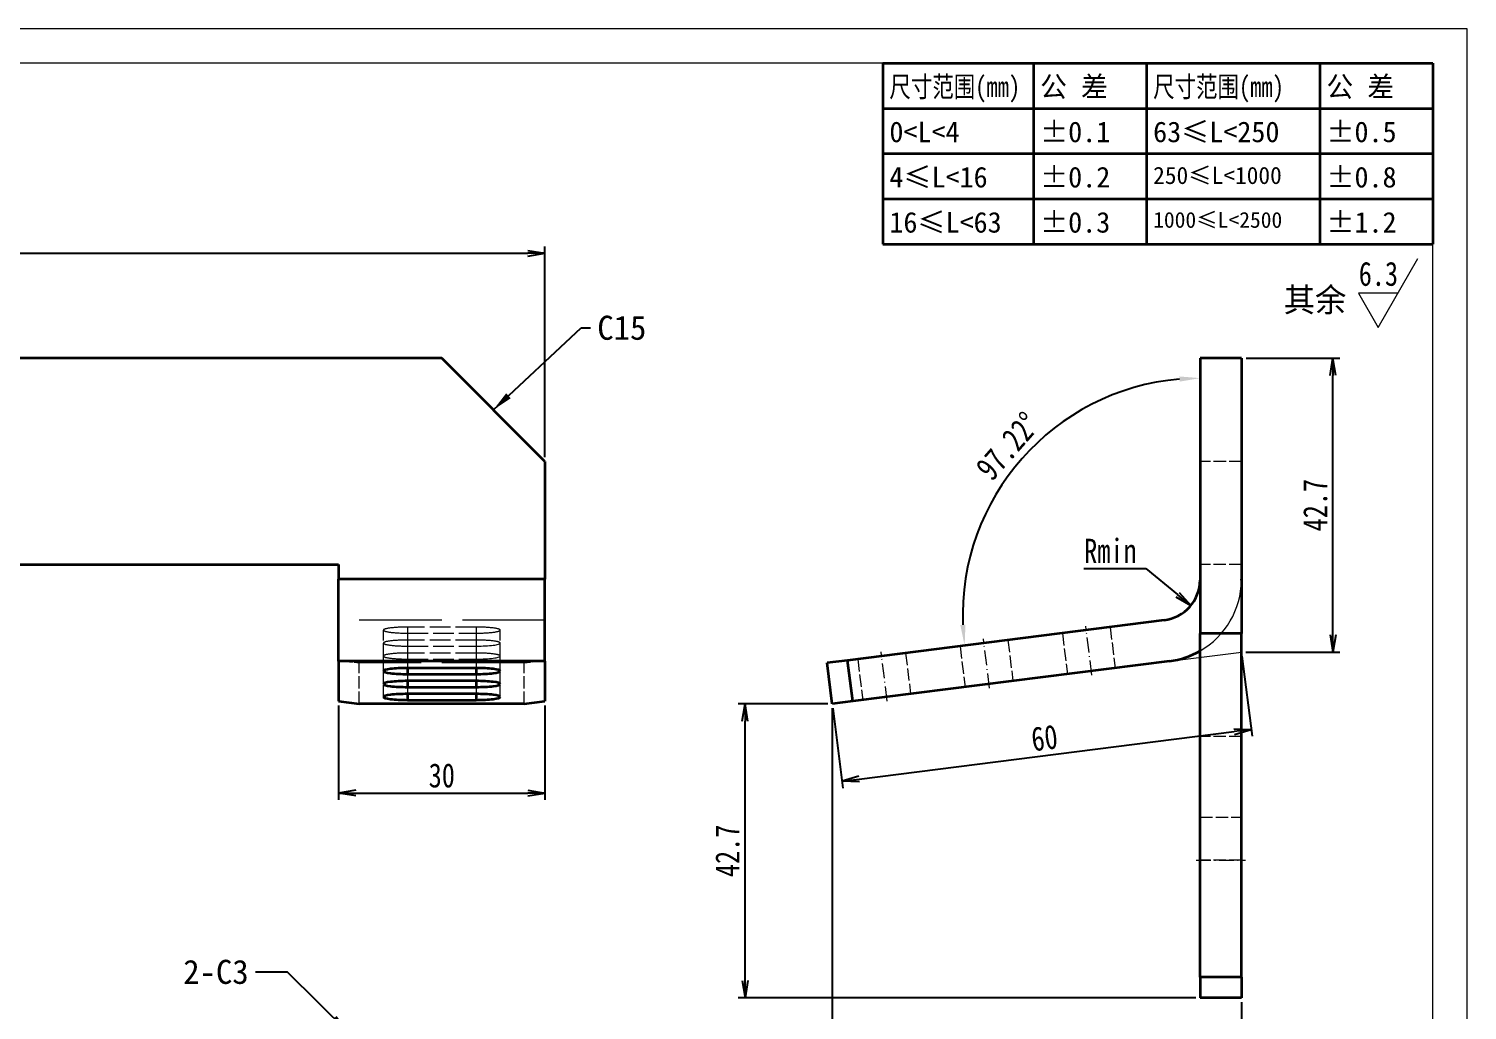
# Model space of a CAD drawing. Header units: millimetres. Extents: x -15766 to 80009, y -9701 to 15159.
# Drawn here: x -10843.8 to -10634.6, y 6899.1 to 7041.8 of the extents above; entities that cross this region are included whole.
import ezdxf
from ezdxf.enums import TextEntityAlignment as Align

# ---------------------------------------------------------------- set-up
doc = ezdxf.new("R2010")
doc.units = ezdxf.units.MM
for name, pattern in [('AM_ISO08W050x2', [9, 6, -0.75, 1.5, -0.75]), ('DASHDOT', [18.5, 12, -3, 0.5, -3]), ('DASHED', [15, 12, -3]), ('HIDDEN-HOKUTO_1', [2, 1, -1])]:
    doc.linetypes.add(name, pattern=pattern)
doc.layers.get('DEFPOINTS').update_dxf_attribs({"lineweight": 18})
for name, color, linetype, lineweight in [('AM_HID', 1, 'HIDDEN-HOKUTO_1', 18), ('AM_VIS', 7, 'Continuous', 18), ('CDRAFT0', 7, 'Continuous', 18), ('CENTER', 2, 'AM_ISO08W050x2', 15), ('DIM', 253, 'Continuous', 20), ('title_frame', 7, 'Continuous', 18), ('word_dim', 9, 'Continuous', 18), ('尺寸线层', 3, 'Continuous', 18), ('粗实线层', 7, 'Continuous', 35), ('粗实线层_1', 7, 'Continuous', 15)]:
    doc.layers.add(name, color=color, linetype=linetype, lineweight=lineweight)
doc.styles.add('DIM', font='', dxfattribs={"width": 0.8})
doc.styles.get('DIM').set_extended_font_data('NSimSun')
doc.dimstyles.new('1-1', dxfattribs={"dimtxt": 3.5, "dimasz": 3, "dimexe": 1, "dimexo": 0, "dimgap": 1, "dimtad": 1, "dimdsep": 46, "dimtxsty": 'DIM', "dimblk": '_CAXARROW', "dimcen": 0, "dimdle": 6, "dimclrd": 256, "dimclre": 256, "dimclrt": 3, "dimazin": 2, "dimtfac": 0.707107, "dimtmove": 0, "dimatfit": 3, "dimfxl": 0, "dimfrac": 2, "dimtolj": 1, "dimarcsym": 0})
doc.dimstyles.new('1-1$0', dxfattribs={"dimtxt": 3.5, "dimasz": 2.5, "dimexe": 1, "dimexo": 0.625, "dimgap": 0.8, "dimtad": 1, "dimdsep": 46, "dimtxsty": 'DIM', "dimblk": 'OPEN', "dimcen": 0, "dimdle": 5, "dimclrd": 256, "dimclre": 256, "dimclrt": 3, "dimazin": 3, "dimtfac": 0.5, "dimtmove": 0, "dimatfit": 3, "dimldrblk": 'OPEN', "dimfxl": 0, "dimtolj": 1, "dimarcsym": 0})
doc.dimstyles.new('1-1$4', dxfattribs={"dimtxt": 3.5, "dimasz": 2.5, "dimexe": 1, "dimexo": 0.625, "dimgap": 0.8, "dimtad": 1, "dimtih": 1, "dimtoh": 1, "dimzin": 12, "dimdsep": 46, "dimtxsty": 'DIM', "dimblk": 'OPEN', "dimcen": 0, "dimdle": 5, "dimclrd": 256, "dimclre": 256, "dimclrt": 3, "dimazin": 3, "dimtfac": 0.5, "dimtmove": 0, "dimatfit": 3, "dimldrblk": 'OPEN', "dimfxl": 0, "dimtolj": 1, "dimarcsym": 0})

# ---------------------------------------------------------------- blocks, each defined once
blk = doc.blocks.new('*X1251')
at = {"layer": 'CDRAFT0'}
for p, q in [((420, 297), (0, 297)), ((420, 0), (420, 297))]:
    blk.add_line(p, q, dxfattribs=at)
at = {"layer": '粗实线层_1'}
for p, q in [((415, 292), (25, 292)), ((415, 5), (415, 292))]:
    blk.add_line(p, q, dxfattribs=at)
blk = doc.blocks.new('自由公差_1')
at = {"layer": '粗实线层'}
for p, q in [((-80, 0), (0, 0)), ((-80, 0), (-80, -26.3)), ((-58.08, 0), (-58.08, -26.3)), ((-41.64, 0), (-41.64, -26.3)), ((-16.44, 0), (-16.44, -26.3)), ((0, 0), (0, -26.3)), ((-80, -6.58), (0, -6.58)), ((-80, -13.15), (0, -13.15)), ((-80, -19.73), (0, -19.73)), ((-80, -26.3), (0, -26.3))]:
    blk.add_line(p, q, dxfattribs=at)
at = {"layer": '尺寸线层', "linetype": 'Continuous', "attachment_point": 1, "line_spacing_factor": 0.9}
for s, insert, char_height, width in [('{\\W0.8;尺寸范围(mm)}', (-79.04, -1.92), 3, 22.6032), ('公 差', (-57.12, -1.92), 3, 22.6032), ('{\\W0.8;尺寸范围(mm)}', (-40.68, -1.92), 3, 22.6032), ('公 差', (-15.48, -1.92), 3, 22.6032), ('%%P0.1', (-57.12, -8.49), 3, 12.7119), ('63≤L<250', (-40.68, -8.49), 3, 22.6032), ('%%P0.5', (-15.48, -8.49), 3, 12.5771), ('0<L<4', (-79.04, -8.49), 3, 22.6032), ('4≤L<16', (-79.04, -15.07), 3, 22.6032), ('%%P0.2', (-57.12, -15.07), 3, 12.4769), ('250≤L<1000', (-40.68, -15.07), 2.5, 22.6032), ('%%P0.8', (-15.48, -15.07), 3, 13.0759), ('16≤L<63', (-79.04, -21.64), 3, 22.6032), ('%%P0.3', (-57.12, -21.64), 3, 12.7119), ('1000≤L<2500', (-40.68, -21.64), 2.3, 22.6032), ('%%P1.2', (-15.48, -21.64), 3, 12.8764)]:
    blk.add_mtext(s, dxfattribs=dict(at, insert=insert, char_height=char_height, width=width))
blk = doc.blocks.new('_OPEN')
at = {"color": 0, "linetype": 'ByBlock', "lineweight": -2}
for p, q in [((-1, 0.166667), (0, 0)), ((-1, -0.166667), (0, 0)), ((0, 0), (-1, 0))]:
    blk.add_line(p, q, dxfattribs=at)
blk = doc.blocks.new('*D1293')
at = {"layer": 'DEFPOINTS', "color": 0, "transparency": 16777216}
for p in [(-10768.74, 7009.15), (-10768.74, 6978.88), (-11008.74, 6953.88)]:
    blk.add_point(p, dxfattribs=at)
at = {"layer": 'word_dim', "linetype": 'Continuous', "lineweight": -2, "transparency": 16777216}
for p, q in [((-11008.74, 6954.5), (-11008.74, 7010.15)), ((-11006.24, 7009.15), (-10771.24, 7009.15)), ((-10768.74, 6979.5), (-10768.74, 7010.15))]:
    blk.add_line(p, q, dxfattribs=at)
at = {"layer": 'word_dim', "lineweight": -2, "transparency": 16777216, "xscale": 2.5, "yscale": 2.5, "zscale": 2.5, "rotation": 180}
blk.add_blockref('_OPEN', (-11008.74, 7009.15), dxfattribs=at)
at = {"layer": 'word_dim', "lineweight": -2, "transparency": 16777216, "xscale": 2.5, "yscale": 2.5, "zscale": 2.5}
blk.add_blockref('_OPEN', (-10768.74, 7009.15), dxfattribs=at)
at = {"layer": 'word_dim', "color": 3, "transparency": 16777216, "insert": (-10888.74, 7011.7), "char_height": 3.5, "attachment_point": 5, "style": 'DIM'}
blk.add_mtext('\\A1;240', dxfattribs=at)
blk = doc.blocks.new('*D1294')
at = {"layer": 'DEFPOINTS', "color": 0, "transparency": 16777216}
for p in [(-10798.74, 6944), (-10768.74, 6944), (-10768.74, 6930.65)]:
    blk.add_point(p, dxfattribs=at)
at = {"layer": 'word_dim', "linetype": 'Continuous', "lineweight": -2, "transparency": 16777216}
for p, q in [((-10798.74, 6943.37), (-10798.74, 6929.65)), ((-10768.74, 6943.37), (-10768.74, 6929.65)), ((-10796.24, 6930.65), (-10771.24, 6930.65))]:
    blk.add_line(p, q, dxfattribs=at)
at = {"layer": 'word_dim', "lineweight": -2, "transparency": 16777216, "xscale": 2.5, "yscale": 2.5, "zscale": 2.5, "rotation": 180}
blk.add_blockref('_OPEN', (-10798.74, 6930.65), dxfattribs=at)
at = {"layer": 'word_dim', "lineweight": -2, "transparency": 16777216, "xscale": 2.5, "yscale": 2.5, "zscale": 2.5}
blk.add_blockref('_OPEN', (-10768.74, 6930.65), dxfattribs=at)
at = {"layer": 'word_dim', "color": 3, "transparency": 16777216, "insert": (-10783.74, 6933.2), "char_height": 3.5, "attachment_point": 5, "style": 'DIM'}
blk.add_mtext('\\A1;30', dxfattribs=at)
blk = doc.blocks.new('_CAXARROW')
blk.add_hatch(color=0).paths.add_polyline_path([(0, 0), (-1, 0.125), (-1, -0.125)], flags=0)
blk = doc.blocks.new('*D1297')
at = {"layer": 'DEFPOINTS', "color": 0, "transparency": 16777216}
for p in [(-10673.44, 6993.88), (-10691.94, 6985.61), (-10678.68, 6955.79), (-10673.44, 6953.88), (-10724.74, 6949.95)]:
    blk.add_point(p, dxfattribs=at)
at = {"layer": 'word_dim', "linetype": 'Continuous', "lineweight": -2, "transparency": 16777216}
blk.add_arc((-10673.44, 6956.45), 34.54, 94.9787, 182.2441, dxfattribs=at)
at = {"layer": 'word_dim', "lineweight": -2, "transparency": 16777216, "xscale": 3, "yscale": 3, "zscale": 3}
for p, rotation in [((-10673.44, 6990.99), 2.489351233361484), ((-10707.7, 6952.11), 274.733431990416)]:
    blk.add_blockref('_CAXARROW', p, dxfattribs=dict(at, rotation=rotation))
at = {"layer": 'word_dim', "color": 3, "transparency": 16777216, "insert": (-10701.41, 6981.1), "char_height": 3.5, "attachment_point": 5, "rotation": 48.6114, "style": 'DIM'}
blk.add_mtext('\\A1;97.22°', dxfattribs=at)
blk = doc.blocks.new('*D1298')
at = {"layer": 'DEFPOINTS', "color": 0, "transparency": 16777216}
for p in [(-10726.96, 6943.62), (-10667.44, 6900.88), (-10726.96, 6887.59)]:
    blk.add_point(p, dxfattribs=at)
at = {"layer": 'word_dim', "linetype": 'Continuous', "lineweight": -2, "transparency": 16777216}
for p, q in [((-10726.96, 6943), (-10726.96, 6886.59)), ((-10667.44, 6900.25), (-10667.44, 6886.59)), ((-10669.94, 6887.59), (-10724.46, 6887.59))]:
    blk.add_line(p, q, dxfattribs=at)
at = {"layer": 'word_dim', "lineweight": -2, "transparency": 16777216, "xscale": 2.5, "yscale": 2.5, "zscale": 2.5, "rotation": 180}
blk.add_blockref('_OPEN', (-10726.96, 6887.59), dxfattribs=at)
at = {"layer": 'word_dim', "lineweight": -2, "transparency": 16777216, "xscale": 2.5, "yscale": 2.5, "zscale": 2.5}
blk.add_blockref('_OPEN', (-10667.44, 6887.59), dxfattribs=at)
at = {"layer": 'word_dim', "color": 3, "transparency": 16777216, "insert": (-10697.2, 6890.14), "char_height": 3.5, "attachment_point": 5, "style": 'DIM'}
blk.add_mtext('\\A1;59.5', dxfattribs=at)
blk = doc.blocks.new('*D1299')
at = {"layer": 'DEFPOINTS', "color": 0, "transparency": 16777216}
for p in [(-10739.63, 6943.62), (-10726.96, 6943.62), (-10673.44, 6900.88)]:
    blk.add_point(p, dxfattribs=at)
at = {"layer": 'word_dim', "linetype": 'Continuous', "lineweight": -2, "transparency": 16777216}
for p, q in [((-10727.58, 6943.62), (-10740.63, 6943.62)), ((-10739.63, 6903.38), (-10739.63, 6941.12)), ((-10674.06, 6900.88), (-10740.63, 6900.88))]:
    blk.add_line(p, q, dxfattribs=at)
at = {"layer": 'word_dim', "lineweight": -2, "transparency": 16777216, "xscale": 2.5, "yscale": 2.5, "zscale": 2.5}
for p, rotation in [((-10739.63, 6943.62), 90), ((-10739.63, 6900.88), 270)]:
    blk.add_blockref('_OPEN', p, dxfattribs=dict(at, rotation=rotation))
at = {"layer": 'word_dim', "color": 3, "transparency": 16777216, "insert": (-10742.18, 6922.25), "char_height": 3.5, "attachment_point": 5, "rotation": 90, "style": 'DIM'}
blk.add_mtext('\\A1;42.7', dxfattribs=at)
blk = doc.blocks.new('*D1300')
at = {"layer": 'DEFPOINTS', "color": 0, "transparency": 16777216}
for p in [(-10679.44, 6961.74), (-10674.81, 6957.92)]:
    blk.add_point(p, dxfattribs=at)
at = {"layer": 'word_dim', "linetype": 'Continuous', "lineweight": -2, "transparency": 16777216}
for p, q in [((-10690.36, 6963.33), (-10681.36, 6963.33)), ((-10681.36, 6963.33), (-10676.74, 6959.51))]:
    blk.add_line(p, q, dxfattribs=at)
at = {"layer": 'word_dim', "lineweight": -2, "transparency": 16777216, "xscale": 2.5, "yscale": 2.5, "zscale": 2.5, "rotation": 320.4800858465006}
blk.add_blockref('_OPEN', (-10674.81, 6957.92), dxfattribs=at)
at = {"layer": 'word_dim', "color": 3, "transparency": 16777216, "insert": (-10686.5, 6965.88), "char_height": 3.5, "attachment_point": 5, "style": 'DIM'}
blk.add_mtext('\\A1;Rmin', dxfattribs=at)
blk = doc.blocks.new('*D1301')
at = {"layer": 'DEFPOINTS', "color": 0, "transparency": 16777216}
for p in [(-10667.44, 6951.16), (-10726.96, 6943.62), (-10666.01, 6939.9)]:
    blk.add_point(p, dxfattribs=at)
at = {"layer": 'word_dim', "linetype": 'Continuous', "lineweight": -2, "transparency": 16777216}
for p, q in [((-10667.36, 6950.54), (-10665.88, 6938.91)), ((-10726.88, 6943), (-10725.41, 6931.37)), ((-10723.05, 6932.68), (-10668.49, 6939.59))]:
    blk.add_line(p, q, dxfattribs=at)
at = {"layer": 'word_dim', "lineweight": -2, "transparency": 16777216, "xscale": 2.5, "yscale": 2.5, "zscale": 2.5}
for p, rotation in [((-10666.01, 6939.9), 7.218419467912497), ((-10725.53, 6932.37), 187.2184194679126)]:
    blk.add_blockref('_OPEN', p, dxfattribs=dict(at, rotation=rotation))
at = {"layer": 'word_dim', "color": 3, "transparency": 16777216, "insert": (-10696.09, 6938.66), "char_height": 3.5, "attachment_point": 5, "rotation": 7.2184, "style": 'DIM'}
blk.add_mtext('\\A1;60', dxfattribs=at)
blk = doc.blocks.new('*D1302')
at = {"layer": 'DEFPOINTS', "color": 0, "transparency": 16777216}
for p in [(-10667.36, 6993.88), (-10654.14, 6993.88), (-10667.44, 6951.16)]:
    blk.add_point(p, dxfattribs=at)
at = {"layer": 'word_dim', "linetype": 'Continuous', "lineweight": -2, "transparency": 16777216}
for p, q in [((-10666.73, 6993.88), (-10653.14, 6993.88)), ((-10654.14, 6953.66), (-10654.14, 6991.38)), ((-10666.81, 6951.16), (-10653.14, 6951.16))]:
    blk.add_line(p, q, dxfattribs=at)
at = {"layer": 'word_dim', "lineweight": -2, "transparency": 16777216, "xscale": 2.5, "yscale": 2.5, "zscale": 2.5}
for p, rotation in [((-10654.14, 6993.88), 90), ((-10654.14, 6951.16), 270)]:
    blk.add_blockref('_OPEN', p, dxfattribs=dict(at, rotation=rotation))
at = {"layer": 'word_dim', "color": 3, "transparency": 16777216, "insert": (-10656.69, 6972.52), "char_height": 3.5, "attachment_point": 5, "rotation": 90, "style": 'DIM'}
blk.add_mtext('\\A1;42.7', dxfattribs=at)

msp = doc.modelspace()

# ---------------------------------------------------------------- linework, layer by layer
at = {"layer": 'AM_HID', "color": 1, "linetype": 'DASHED', "lineweight": 13, "ltscale": 0.15}
for p, q in [((-10667.43413, 6978.87516), (-10673.43413, 6978.87516)), ((-10667.43511, 6963.87516), (-10673.43511, 6963.87516)), ((-10667.43511, 6938.87516), (-10673.43511, 6938.87516)), ((-10673.43511, 6927.12516), (-10667.43511, 6927.12516)), ((-10667.43511, 6920.87516), (-10673.43511, 6920.87516)), ((-10667.43511, 6920.87516), (-10673.43511, 6920.87516)), ((-10667.43511, 6903.87516), (-10673.43511, 6903.87516)), ((-10673.43511, 6903.87516), (-10667.43511, 6903.87516)), ((-10673.43511, 6903.87516), (-10667.43511, 6903.87516))]:
    msp.add_line(p, q, dxfattribs=at)
at = {"layer": 'AM_HID', "color": 1, "linetype": 'DASHED', "lineweight": 13}
for p, q in [((-10768.74099, 6961.73918), (-10798.74099, 6961.73918)), ((-10768.74099, 6955.78678), (-10798.74099, 6955.78678)), ((-10677.92637, 6949.8344), (-10667.43511, 6951.16401)), ((-10771.74099, 6949.57267), (-10795.74099, 6949.57267))]:
    msp.add_line(p, q, dxfattribs=at)
at = {"layer": 'AM_HID', "color": 1, "linetype": 'DASHED', "lineweight": 13, "ltscale": 0.14881}
for p, q in [((-10792.24099, 6948.39787), (-10792.24099, 6954.35026)), ((-10775.24099, 6948.39787), (-10775.24099, 6954.35026)), ((-10792.24099, 6946.51188), (-10792.24099, 6952.46427)), ((-10788.74099, 6952.90446), (-10788.74099, 6946.95207)), ((-10778.74099, 6952.90446), (-10778.74099, 6946.95207)), ((-10775.24099, 6946.51188), (-10775.24099, 6952.46427)), ((-10788.74099, 6951.01847), (-10788.74099, 6945.06608)), ((-10778.74099, 6951.01847), (-10778.74099, 6945.06608)), ((-10795.74099, 6943.62028), (-10795.74099, 6949.57267)), ((-10771.74099, 6943.62028), (-10771.74099, 6949.57267))]:
    msp.add_line(p, q, dxfattribs=at)
at = {"layer": 'AM_HID', "color": 1, "linetype": 'DASHED', "lineweight": 13, "ltscale": 0.148816}
for p, q in [((-10788.74099, 6954.79045), (-10788.74099, 6948.83781)), ((-10778.74099, 6954.79045), (-10778.74099, 6948.83781)), ((-10792.24099, 6944.6259), (-10792.24099, 6950.57853)), ((-10775.24099, 6944.6259), (-10775.24099, 6950.57853))]:
    msp.add_line(p, q, dxfattribs=at)
at = {"layer": 'AM_HID', "color": 1, "linetype": 'DASHED', "lineweight": 13, "ltscale": 0.25}
for p, q in [((-10778.74099, 6954.79045), (-10788.74099, 6954.79045)), ((-10788.74099, 6953.91007), (-10778.74099, 6953.91032)), ((-10778.74099, 6952.90446), (-10788.74099, 6952.90446)), ((-10788.74099, 6952.02433), (-10778.74099, 6952.02433)), ((-10778.74099, 6951.01847), (-10788.74099, 6951.01847)), ((-10788.74099, 6950.13835), (-10778.74099, 6950.13835))]:
    msp.add_line(p, q, dxfattribs=at)
at = {"layer": 'AM_HID', "color": 1, "linetype": 'DASHED', "lineweight": 13, "ltscale": 0.150008}
msp.add_line((-10686.54253, 6954.79045), (-10685.78765, 6948.83781), dxfattribs=at)
at = {"layer": 'AM_HID', "color": 1, "linetype": 'DASHED', "lineweight": 13, "ltscale": 0.126807}
for p, q in [((-10788.74099, 6953.91007), (-10788.74099, 6948.83781)), ((-10788.74099, 6952.02433), (-10788.74099, 6946.95207)), ((-10788.74099, 6950.13835), (-10788.74099, 6945.06608)), ((-10778.74099, 6952.02433), (-10778.74099, 6946.95207)), ((-10778.74099, 6950.13835), (-10778.74099, 6945.06608))]:
    msp.add_line(p, q, dxfattribs=at)
at = {"layer": 'AM_HID', "color": 1, "linetype": 'DASHED', "lineweight": 13, "ltscale": 0.126813}
msp.add_line((-10778.74099, 6953.91032), (-10778.74099, 6948.83781), dxfattribs=at)
at = {"layer": 'AM_HID', "color": 1, "linetype": 'DASHED', "lineweight": 13, "ltscale": 0.150002}
for p, q in [((-10701.42339, 6952.90446), (-10700.66851, 6946.95207)), ((-10723.24859, 6950.13835), (-10722.4937, 6944.18595)), ((-10716.30425, 6951.01847), (-10715.54937, 6945.06608)), ((-10708.36773, 6952.02433), (-10707.61284, 6946.07194)), ((-10723.98198, 6943.99748), (-10724.73687, 6949.94987))]:
    msp.add_line(p, q, dxfattribs=at)
at = {"layer": 'AM_HID', "color": 1, "linetype": 'DASHED', "lineweight": 13, "ltscale": 0.149996}
msp.add_line((-10693.48687, 6953.91007), (-10692.73198, 6947.95793), dxfattribs=at)
at = {"layer": 'AM_HID', "color": 1, "linetype": 'DASHED', "lineweight": 13, "ltscale": 0.07559}
for p, q in [((-10798.74099, 6949.94987), (-10795.74099, 6949.57267)), ((-10771.74099, 6949.57267), (-10768.74099, 6949.94987))]:
    msp.add_line(p, q, dxfattribs=at)
at = {"layer": 'AM_HID', "color": 1, "linetype": 'DASHED', "lineweight": 13}
for radius, start, end in [(12, 299.9948279, 359.3000361), (6, 359.0102189, 359.9999557)]:
    msp.add_arc((-10679.43511, 6961.73918), radius, start, end, dxfattribs=at)
for centre, start_param, end_param in [((-10788.74099, 6954.35026), 1.570800088, 3.141596415), ((-10788.74099, 6954.35026), 3.141596415, 4.712392742), ((-10778.74099, 6954.35026), 0.000003761, 1.570800088), ((-10778.74099, 6954.35026), 4.712392742, 6.283189069), ((-10788.74099, 6952.46427), 1.570800088, 3.141596415), ((-10788.74099, 6952.46427), 3.141596415, 4.712392742), ((-10778.74099, 6952.46427), 6.282509292, 7.853985395), ((-10778.74099, 6952.46427), 4.712392742, 6.282509292), ((-10788.74099, 6950.57853), 1.570800088, 3.141596415), ((-10788.74099, 6950.57853), 3.141596415, 4.712392742), ((-10778.74099, 6950.57853), 6.281842628, 7.853985395), ((-10778.74099, 6950.57853), 4.712392742, 6.281842628)]:
    msp.add_ellipse(centre, major_axis=(3.5, 0), ratio=0.125728364, start_param=start_param, end_param=end_param, dxfattribs=at)
at = {"layer": 'AM_VIS', "color": 7, "lineweight": 35}
for p, q in [((-10783.74099, 6993.87516), (-10968.74099, 6993.87516)), ((-10768.74099, 6978.87516), (-10783.74099, 6993.87516)), ((-10673.43511, 6993.87516), (-10673.43511, 6953.87516)), ((-10667.43511, 6993.87516), (-10667.43511, 6953.87516)), ((-10953.74099, 6963.87516), (-10798.74099, 6963.87516)), ((-10768.74099, 6961.73918), (-10798.74099, 6961.73918)), ((-10678.68023, 6955.78678), (-10724.73687, 6949.94987)), ((-10673.43511, 6903.87516), (-10673.43511, 6953.87516)), ((-10667.43511, 6903.87516), (-10667.43511, 6953.87516)), ((-10768.74099, 6949.83439), (-10798.74099, 6949.83439)), ((-10677.92637, 6949.8344), (-10723.98198, 6943.99748)), ((-10771.74099, 6943.62028), (-10795.74099, 6943.62028))]:
    msp.add_line(p, q, dxfattribs=at)
at = {"layer": 'AM_VIS', "color": 7, "lineweight": 35, "ltscale": 0.15}
for p, q in [((-10667.43511, 6993.87516), (-10673.43511, 6993.87516)), ((-10667.43511, 6953.87516), (-10673.43511, 6953.87516)), ((-10667.43511, 6903.87516), (-10673.43511, 6903.87516)), ((-10667.43511, 6900.87516), (-10673.43511, 6900.87516))]:
    msp.add_line(p, q, dxfattribs=at)
at = {"layer": 'AM_VIS', "color": 7, "lineweight": 35, "ltscale": 0.4284}
msp.add_line((-10768.74099, 6978.87516), (-10768.74099, 6961.73918), dxfattribs=at)
at = {"layer": 'AM_VIS', "color": 7, "lineweight": 35, "ltscale": 0.0534}
msp.add_line((-10798.74099, 6963.87516), (-10798.74099, 6961.73918), dxfattribs=at)
at = {"layer": 'AM_VIS', "color": 7, "lineweight": 35, "ltscale": 0.29762}
for p, q in [((-10798.74099, 6949.83439), (-10798.74099, 6961.73918)), ((-10768.74099, 6949.83439), (-10768.74099, 6961.73918))]:
    msp.add_line(p, q, dxfattribs=at)
at = {"layer": 'AM_VIS', "color": 7, "lineweight": 35, "ltscale": 0.145923}
for p, q in [((-10798.74099, 6949.83439), (-10798.74099, 6943.99748)), ((-10768.74099, 6949.83439), (-10768.74099, 6943.99748))]:
    msp.add_line(p, q, dxfattribs=at)
at = {"layer": 'AM_VIS', "color": 7, "lineweight": 35, "ltscale": 0.021997}
for p, q in [((-10788.74099, 6948.83781), (-10788.74099, 6947.95793)), ((-10778.74099, 6948.83781), (-10778.74099, 6947.95793))]:
    msp.add_line(p, q, dxfattribs=at)
at = {"layer": 'AM_VIS', "color": 7, "lineweight": 35, "ltscale": 0.25}
for p, q in [((-10778.74099, 6948.83781), (-10788.74099, 6948.83781)), ((-10788.74099, 6947.95793), (-10778.74099, 6947.95793)), ((-10778.74099, 6946.95207), (-10788.74099, 6946.95207)), ((-10788.74099, 6946.07194), (-10778.74099, 6946.07194)), ((-10778.74099, 6945.06608), (-10788.74099, 6945.06608)), ((-10788.74099, 6944.18595), (-10778.74099, 6944.18595))]:
    msp.add_line(p, q, dxfattribs=at)
at = {"layer": 'AM_VIS', "color": 7, "lineweight": 35, "ltscale": 0.074985}
msp.add_line((-10724.73687, 6949.94987), (-10727.71245, 6949.57267), dxfattribs=at)
at = {"layer": 'AM_VIS', "color": 7, "lineweight": 35, "ltscale": 0.149999}
msp.add_line((-10726.95855, 6943.62028), (-10727.71245, 6949.57267), dxfattribs=at)
at = {"layer": 'AM_VIS', "color": 7, "lineweight": 35, "ltscale": 0.150002}
msp.add_line((-10723.98198, 6943.99748), (-10724.73687, 6949.94987), dxfattribs=at)
at = {"layer": 'AM_VIS', "color": 7, "lineweight": 35, "ltscale": 0.022003}
for p, q in [((-10788.74099, 6946.95207), (-10788.74099, 6946.07194)), ((-10778.74099, 6946.95207), (-10778.74099, 6946.07194)), ((-10788.74099, 6945.06608), (-10788.74099, 6944.18595)), ((-10778.74099, 6945.06608), (-10778.74099, 6944.18595))]:
    msp.add_line(p, q, dxfattribs=at)
at = {"layer": 'AM_VIS', "color": 7, "lineweight": 35, "ltscale": 0.07559}
for p, q in [((-10798.74099, 6943.99748), (-10795.74099, 6943.62028)), ((-10771.74099, 6943.62028), (-10768.74099, 6943.99748))]:
    msp.add_line(p, q, dxfattribs=at)
at = {"layer": 'AM_VIS', "color": 7, "lineweight": 35, "ltscale": 0.075009}
msp.add_line((-10723.98198, 6943.99748), (-10726.95855, 6943.62028), dxfattribs=at)
at = {"layer": 'AM_VIS', "color": 7, "lineweight": 35, "ltscale": 0.075}
for p, q in [((-10673.43511, 6903.87516), (-10673.43511, 6900.87516)), ((-10667.43511, 6903.87516), (-10667.43511, 6900.87516))]:
    msp.add_line(p, q, dxfattribs=at)
at = {"layer": 'AM_VIS', "color": 7, "lineweight": 35}
for radius, start, end in [(6, 277.2228201, 359.0102189), (12, 359.3000361, 359.9999557), (12, 277.2228201, 299.9948279)]:
    msp.add_arc((-10679.43511, 6961.73918), radius, start, end, dxfattribs=at)
for centre, start_param, end_param in [((-10788.74099, 6948.39787), 1.570800088, 3.141596415), ((-10788.74099, 6948.39787), 3.141596415, 4.712392742), ((-10778.74099, 6948.39787), 0.000003761, 1.570800088), ((-10778.74099, 6948.39787), 4.712392742, 6.283189069), ((-10788.74099, 6946.51188), 1.570800088, 3.141596415), ((-10788.74099, 6946.51188), 3.141596415, 4.712392742), ((-10778.74099, 6946.51188), 0.000003761, 1.570800088), ((-10778.74099, 6946.51188), 4.712392742, 6.283189069), ((-10788.74099, 6944.6259), 1.570800088, 3.141596415), ((-10788.74099, 6944.6259), 3.141596415, 4.712392742), ((-10778.74099, 6944.6259), 0.000003761, 1.570800088), ((-10778.74099, 6944.6259), 4.712392742, 6.283189069)]:
    msp.add_ellipse(centre, major_axis=(3.5, 0), ratio=0.125728364, start_param=start_param, end_param=end_param, dxfattribs=at)
at = {"layer": 'CENTER', "color": 2, "linetype": 'DASHDOT', "lineweight": 13, "ltscale": 0.179996}
msp.add_line((-10689.18511, 6947.80265), (-10690.08941, 6954.94548), dxfattribs=at)
at = {"layer": 'CENTER', "color": 2, "linetype": 'DASHDOT', "lineweight": 13, "ltscale": 0.179999}
msp.add_line((-10704.06597, 6945.91667), (-10704.97124, 6953.05949), dxfattribs=at)
at = {"layer": 'CENTER', "color": 2, "linetype": 'DASHDOT', "lineweight": 13, "ltscale": 0.180005}
for p, q in [((-10718.94683, 6944.03068), (-10719.8521, 6951.17375)), ((-10674.03569, 6920.87516), (-10666.8355, 6920.87516))]:
    msp.add_line(p, q, dxfattribs=at)
at = {"layer": 'DIM'}
for p, q in [((-10647.54477, 6998.36416), (-10641.77127, 7008.36416)), ((-10644.65802, 7003.36416), (-10650.43152, 7003.36416)), ((-10650.43152, 7003.36416), (-10647.54477, 6998.36416))]:
    msp.add_line(p, q, dxfattribs=at)

# ---------------------------------------------------------------- block references
at = {"layer": 'title_frame'}
for name, p in [('*X1251', (-11054.59989, 6744.79172)), ('自由公差_1', (-10639.59989, 7036.79172))]:
    msp.add_blockref(name, p, dxfattribs=at)

# ---------------------------------------------------------------- texts
at = {"layer": 'DIM', "color": 2, "style": 'DIM', "width": 0.8}
msp.add_attdef('6.3', text='0.0', height=3.5, dxfattribs=at).set_placement((-10644.65802, 7003.36416), align=Align.BOTTOM_RIGHT)
at = {"layer": 'word_dim', "linetype": 'Continuous', "insert": (-10661.28473, 7004.13002), "char_height": 3.5, "width": 10.860604, "attachment_point": 1}
msp.add_mtext('{\\C3;其余}', dxfattribs=at)
at = {"layer": 'word_dim', "color": 3, "char_height": 3.5, "width": 6}
for s, insert, attachment_point in [('\\A1;C15', (-10761.12372, 7000.06457), 1), ('\\A1;2-C3', (-10811.82731, 6902.84694), 9)]:
    msp.add_mtext(s, dxfattribs=dict(at, insert=insert, attachment_point=attachment_point))

# ---------------------------------------------------------------- dimensions: what is measured, and where the dimension line sits
at = {"layer": 'word_dim', "color": 3, "true_color": 0x00ff00}
for base, p1, p2, picture, middle in [((-10768.74099, 7009.15479), (-11008.74099, 6953.87516), (-10768.74099, 6978.87516), '*D1293', (-10888.74099, 7011.70479)), ((-10768.74099, 6930.64838), (-10798.74099, 6943.99748), (-10768.74099, 6943.99748), '*D1294', (-10783.74099, 6933.19838))]:
    dim = msp.add_linear_dim(base=base, p1=p1, p2=p2, dimstyle='1-1$0', dxfattribs=at)
    dim.commit()
    dim.dimension.update_dxf_attribs({"geometry": picture, "text_midpoint": middle})
dim = msp.add_angular_dim_2l(base=(-10691.94396, 6985.60826), line1=((-10678.68023, 6955.78678), (-10724.73687, 6949.94987)), line2=((-10673.43511, 6993.87516), (-10673.43511, 6953.87516)), dimstyle='1-1', dxfattribs=at)
dim.commit()
dim.dimension.update_dxf_attribs({"geometry": '*D1297', "text_midpoint": (-10701.40819, 6981.10322)})
for base, p1, p2, picture, middle in [((-10654.13539, 6993.87516), (-10667.43511, 6951.16401), (-10667.35658, 6993.87516), '*D1302', (-10656.68539, 6972.51958)), ((-10739.63448, 6943.62028), (-10673.43511, 6900.87516), (-10726.95855, 6943.62028), '*D1299', (-10742.18448, 6922.24772))]:
    dim = msp.add_linear_dim(base=base, p1=p1, p2=p2, angle=90, dimstyle='1-1$0', override={"dimdec": 1}, dxfattribs=at)
    dim.commit()
    dim.dimension.update_dxf_attribs({"geometry": picture, "text_midpoint": middle})
dim = msp.add_radius_dim(center=(-10679.43511, 6961.73918), mpoint=(-10674.80669, 6957.9211), text='Rmin', dimstyle='1-1$4', dxfattribs=at)
dim.commit()
dim.dimension.update_dxf_attribs({"geometry": '*D1300', "text_midpoint": (-10686.50161, 6963.33004), "dimtype": 164})
dim = msp.add_aligned_dim(p1=(-10726.95914, 6943.62493), p2=(-10667.43511, 6951.16401), distance=-11.34928, dimstyle='1-1$0', dxfattribs=at)
dim.commit()
dim.dimension.update_dxf_attribs({"geometry": '*D1301', "text_midpoint": (-10696.09147, 6938.66492)})
dim = msp.add_linear_dim(base=(-10726.95855, 6887.58654), p1=(-10667.43511, 6900.87516), p2=(-10726.95855, 6943.62028), dimstyle='1-1$0', override={"dimdec": 1}, dxfattribs=at)
dim.commit()
dim.dimension.update_dxf_attribs({"geometry": '*D1298', "text_midpoint": (-10697.19683, 6890.13654)})

# ---------------------------------------------------------------- leaders
at = {"layer": 'word_dim', "color": 3, "true_color": 0x00ff00, "annotation_type": 0, "has_hookline": 1}
for points, hookline_direction, text_width in [([(-10776.24099, 6986.37516), (-10763.45262, 6998.31457), (-10762.12372, 6998.31457)], 0, 8.16667), ([(-10797.24099, 6895.78885), (-10806.18181, 6904.59694), (-10810.82731, 6904.59694)], 1, 12.83333)]:
    msp.add_leader(points, dimstyle='1-1', override={"dimgap": 1, "dimtad": 0}, dxfattribs=dict(at, hookline_direction=hookline_direction, text_width=text_width))

doc.saveas('drawing.dxf')
